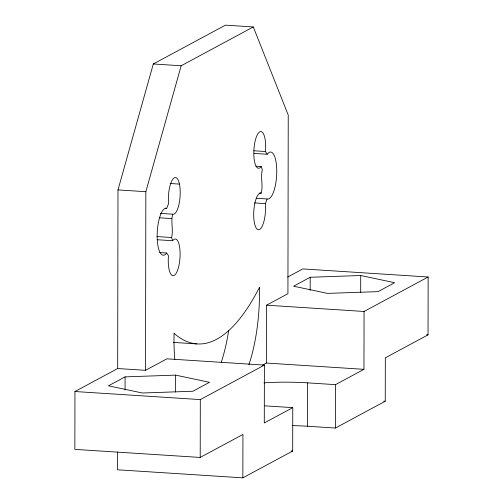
<?xml version="1.0" encoding="UTF-8"?>
<svg xmlns="http://www.w3.org/2000/svg" width="503" height="503" viewBox="0 0 503 503"><rect width="100%" height="100%" fill="white"/><g stroke="black" fill="none" stroke-linecap="round" stroke-linejoin="round"><path stroke-width="0.75" d="M242.855 477.85L292.689 451.034L292.765 407.637L264.289 422.966L264.389 365.109L166.889 358.834L145.53 370.327L117.677 368.536L74.953 391.523L74.853 449.374L200.207 457.447L242.93 434.46L242.855 477.85L117.495 469.783L117.526 451.958M117.677 368.536L117.985 189.908L153.296 63.975L225.445 25.15L253.305 26.942L288.238 115.074L287.93 293.702L266.571 305.195L266.471 363.053L262.333 365.279M125.058 389.951L125.084 376.873L175.604 375.125L209.518 382.311L192.901 391.252L142.38 393L108.466 385.814L125.084 376.873M145.53 370.327L145.845 191.7L181.155 65.767L253.305 26.942M175.578 392.051L175.604 375.125M200.207 457.447L200.307 399.589L264.389 365.109M287.634 277.078L302.793 268.923L428.147 276.99L428.047 334.847L385.323 357.834L385.248 401.224L335.413 428.047L307.553 426.248L307.629 382.858A66.22 12.179 0.1 0 0 263.886 382.852M310.175 290.344L310.2 277.266L360.72 275.512L394.635 282.699L378.023 291.639L327.497 293.387L293.582 286.201L310.2 277.266M335.413 428.047L335.488 384.65L363.965 369.328L364.065 311.47L428.147 276.99M360.695 292.438L360.72 275.512M171.586 237.517C173.579 229.777 170.555 221.722 172.724 214.184A18.391 5.829 -86.3 0 0 180.193 194.29A18.391 5.829 -86.3 0 0 173.805 178.163A18.391 5.829 -86.3 0 0 168.549 203.658L166.744 208.33A23.547 7.457 -86.3 0 0 157.15 235.825A23.547 7.457 -86.3 0 0 166.669 253.034L168.461 255.769A18.391 5.829 -86.3 0 0 173.629 275.657A18.391 5.829 -86.3 0 0 180.093 252.607A18.391 5.829 -86.3 0 0 172.674 240.73L171.586 237.517L156.886 236.567M261.183 193.102C263.352 185.563 260.328 177.509 262.321 169.769L261.233 166.556A18.391 5.829 -86.3 0 1 253.814 154.679A18.391 5.829 -86.3 0 1 260.277 131.629A18.391 5.829 -86.3 0 1 265.452 151.516L267.238 154.251A23.547 7.457 -86.3 0 1 276.763 171.46A23.547 7.457 -86.3 0 1 267.162 198.962L265.358 203.627A18.391 5.829 -86.3 0 1 260.108 229.123A18.391 5.829 -86.3 0 1 253.713 212.995A18.391 5.829 -86.3 0 1 261.183 193.102L259.636 193.001M153.296 63.975L181.155 65.767M253.845 150.768L265.452 151.516M254.084 153.402L267.238 154.251M255.813 166.21L261.233 166.556M170.159 183.494L179.445 184.092M256.329 198.264L267.162 198.962M117.985 189.908L145.845 191.7M254.524 202.929L265.358 203.627M165.198 208.229L166.744 208.33M160.344 213.385L172.724 214.184M159.237 217.78L171.624 218.579M157.2 239.73L172.674 240.73M159.703 252.588L166.669 253.034M266.571 305.195L364.065 311.47M426.481 334.747L428.047 334.847M173.428 342.405L196.648 343.901M266.471 363.053L363.965 369.328M307.629 382.858L335.488 384.65M383.682 401.124L385.248 401.224M74.953 391.523L200.307 399.589M264.911 405.846L292.765 407.637M291.143 450.933L292.689 451.034M292.161 425.626A66.22 12.179 0.1 0 1 307.553 426.248M228.632 330.716A85.812 27.181 -86.3 0 1 221.282 362.166M174.811 359.337A85.812 27.181 -86.3 0 1 174.051 333.307A312.69 99.053 -86.3 0 0 259.485 287.332A85.812 27.181 -86.3 0 1 248.897 364.669"/></g></svg>
